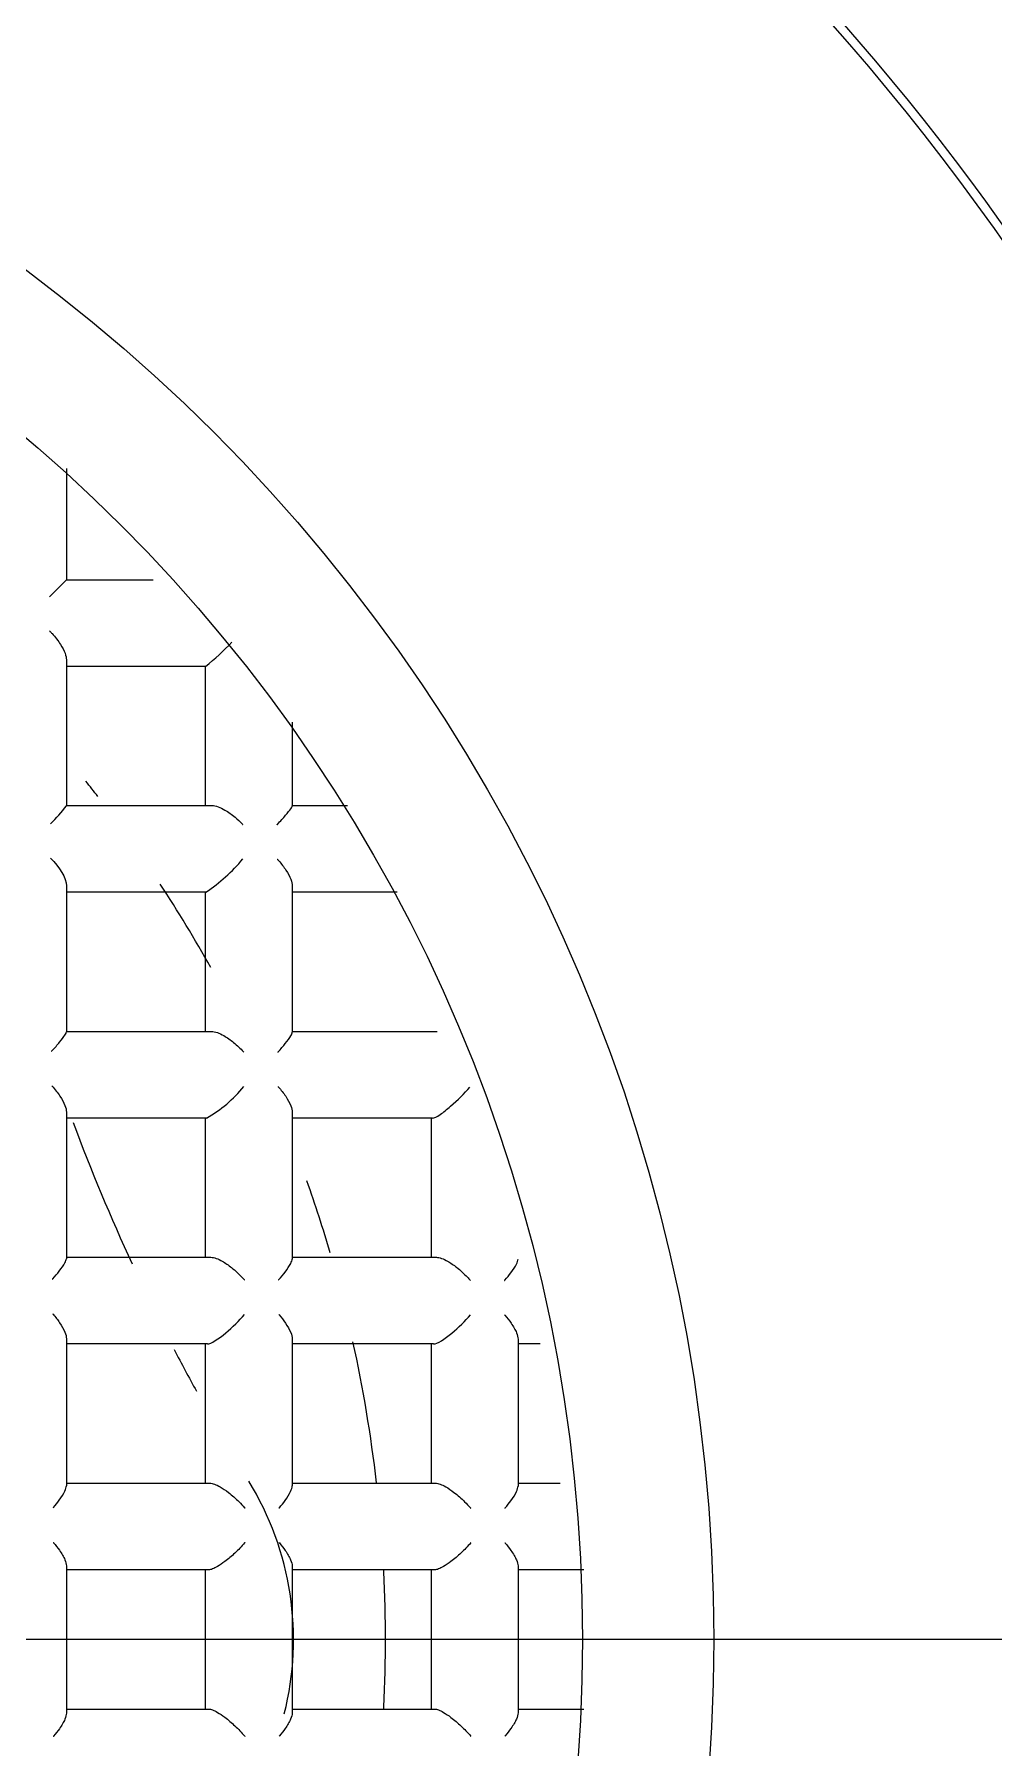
# Model space of a CAD drawing. Header units: millimetres. Extents: x -60 to 7633, y -2614 to 2146.
# Drawn here: x 3558.68 to 3562.34, y -2346.88 to -2340.35 of the extents above; entities that cross this region are included whole.
import ezdxf
from ezdxf.lldxf.tags import DXFTag

# ---------------------------------------------------------------- set-up
doc = ezdxf.new("R2010")
doc.units = ezdxf.units.MM
doc.layers.get('0').update_dxf_attribs({"color": 250})
tags = doc.linetypes.add('CENTER2', pattern=[28.575, 19.05, -3.175, 3.175, -3.175]).pattern_tags.tags
tags[10:11] = [DXFTag(74, 4), DXFTag(75, 0), DXFTag(340, '0'), DXFTag(46, 0.0), DXFTag(50, 0.0), DXFTag(44, 0.0), DXFTag(45, 0.0)]
tags[8:9] = [DXFTag(74, 4), DXFTag(75, 0), DXFTag(340, '0'), DXFTag(46, 0.0), DXFTag(50, 0.0), DXFTag(44, 0.0), DXFTag(45, 0.0)]
tags[6:7] = [DXFTag(74, 4), DXFTag(75, 0), DXFTag(340, '0'), DXFTag(46, 0.0), DXFTag(50, 0.0), DXFTag(44, 0.0), DXFTag(45, 0.0)]
tags[4:5] = [DXFTag(74, 4), DXFTag(75, 0), DXFTag(340, '0'), DXFTag(46, 0.0), DXFTag(50, 0.0), DXFTag(44, 0.0), DXFTag(45, 0.0)]

msp = doc.modelspace()

# ---------------------------------------------------------------- linework, layer by layer
at = {"linetype": 'Continuous'}
for p, q in [((3558.8058, -2342.0077), (3558.8058, -2342.4304)), ((3558.7411, -2342.4951), (3558.8058, -2342.4304)), ((3558.8058, -2342.4304), (3559.1359, -2342.4304)), ((3558.8058, -2342.7354), (3558.8058, -2343.2908)), ((3559.3361, -2342.7604), (3558.8058, -2342.7604)), ((3559.3358, -2343.2904), (3559.3358, -2342.7604)), ((3559.6658, -2342.9733), (3559.6658, -2343.2917)), ((3558.8058, -2343.2904), (3559.36, -2343.2904)), ((3559.6658, -2343.2904), (3559.8765, -2343.2904)), ((3558.8058, -2343.5959), (3558.8058, -2344.1524)), ((3559.3372, -2343.6204), (3558.8058, -2343.6204)), ((3559.3358, -2344.1504), (3559.3358, -2343.6204)), ((3559.6658, -2343.5967), (3559.6658, -2344.1537)), ((3560.0653, -2343.6204), (3559.6658, -2343.6204)), ((3558.8058, -2344.1504), (3559.3585, -2344.1504)), ((3559.6658, -2344.1504), (3560.2175, -2344.1504)), ((3558.8058, -2344.4575), (3558.8058, -2345.0156)), ((3559.6658, -2344.4585), (3559.6658, -2345.0169)), ((3559.3395, -2344.4804), (3558.8058, -2344.4804)), ((3559.3358, -2345.0104), (3559.3358, -2344.4804)), ((3560.2006, -2344.4804), (3559.6658, -2344.4804)), ((3560.1958, -2345.0104), (3560.1958, -2344.4804)), ((3558.8058, -2345.0104), (3559.3558, -2345.0104)), ((3559.6658, -2345.0104), (3560.215, -2345.0104)), ((3558.8058, -2345.3205), (3558.8058, -2345.8804)), ((3559.343, -2345.3404), (3558.8058, -2345.3404)), ((3559.3358, -2345.8704), (3559.3358, -2345.3404)), ((3559.6658, -2345.3214), (3559.6658, -2345.881)), ((3560.2039, -2345.3404), (3559.6658, -2345.3404)), ((3560.1958, -2345.8704), (3560.1958, -2345.3404)), ((3560.5258, -2345.3222), (3560.5258, -2345.8815)), ((3560.6105, -2345.3404), (3560.5258, -2345.3404)), ((3558.8058, -2345.8704), (3559.352, -2345.8704)), ((3559.6658, -2345.8704), (3560.2116, -2345.8704)), ((3560.5258, -2345.8704), (3560.686, -2345.8704)), ((3558.8058, -2346.185), (3558.8058, -2346.7458)), ((3559.3475, -2346.2004), (3558.8058, -2346.2004)), ((3559.3358, -2346.7304), (3559.3358, -2346.2004)), ((3559.6658, -2346.1854), (3559.6658, -2346.7455)), ((3560.2077, -2346.2004), (3559.6658, -2346.2004)), ((3560.1958, -2346.7304), (3560.1958, -2346.2004)), ((3560.5258, -2346.1856), (3560.5258, -2346.7452)), ((3560.7762, -2346.2004), (3560.5258, -2346.2004)), ((3558.8058, -2346.7304), (3559.3475, -2346.7304)), ((3559.6658, -2346.7304), (3560.2077, -2346.7304)), ((3560.5258, -2346.7304), (3560.7762, -2346.7304))]:
    msp.add_line(p, q, dxfattribs=at)
at = {"linetype": 'CENTER2'}
msp.add_line((3574.7708, -2346.4654), (3534.7708, -2346.4654), dxfattribs=at)
at = {"linetype": 'Continuous'}
for radius in [32.5, 31.9997, 10.48, 9.28, 6.5, 6]:
    msp.add_circle((3554.7708, -2346.4654), radius, dxfattribs=at)
for centre, radius, start, end in [((3554.7708, -2346.4654), 9.315, 255, 195), ((3558.6679, -2341.939), 1.0589, 309.12473, 316.47732), ((3554.7708, -2346.4654), 5.25, 37.68135, 38.49189), ((3558.3781, -2342.9752), 0.5316, 313.67851, 323.57352), ((3558.9539, -2343.0526), 0.6851, 304.02177, 319.9157), ((3554.7708, -2346.4654), 5.25, 29.15661, 33.21865), ((3559.0922, -2344.045), 0.5008, 299.59274, 321.01341), ((3566.2237, -2341.7215), 7.8965, 200.57488, 204.81373), ((3554.7708, -2346.4654), 5.25, 16.28386, 19.42321), ((3566.2237, -2341.7215), 7.8965, 207.45302, 208.75383), ((3554.7708, -2346.4654), 5.25, 6.52892, 12.47044), ((3558.5208, -2346.4654), 1.15, 345.7141, 31.62747), ((3554.7708, -2346.4654), 5.25, 0, 2.91288), ((3554.7708, -2346.4654), 5.25, 357.1053, 0)]:
    msp.add_arc(centre, radius, start, end, dxfattribs=at)
for points, knots in [([(3558.7417, -2342.6257), (3558.7422, -2342.6262), (3558.7427, -2342.6266), (3558.7431, -2342.6271), (3558.7459, -2342.6299), (3558.7486, -2342.6328), (3558.7513, -2342.6357), (3558.7634, -2342.6489), (3558.7745, -2342.6631), (3558.7836, -2342.6772), (3558.7907, -2342.6884), (3558.7967, -2342.6999), (3558.8006, -2342.7106), (3558.8039, -2342.7195), (3558.8058, -2342.7281), (3558.8058, -2342.7354)], [0, 0, 0, 0, 0.013852, 0.013852, 0.013852, 0.094513, 0.094513, 0.094513, 0.465749, 0.465749, 0.465749, 0.758641, 0.758641, 0.758641, 1, 1, 1, 1]), ([(3559.36, -2343.2904), (3559.3669, -2343.2904), (3559.3751, -2343.2922), (3559.3835, -2343.2952), (3559.3918, -2343.2982), (3559.4006, -2343.3024), (3559.4093, -2343.3075), (3559.4224, -2343.3151), (3559.4357, -2343.3246), (3559.4481, -2343.3351), (3559.4579, -2343.3433), (3559.4673, -2343.3522), (3559.4762, -2343.3615), (3559.4766, -2343.3619), (3559.4771, -2343.3624), (3559.4775, -2343.3629)], [0, 0, 0, 0, 0.212433, 0.212433, 0.212433, 0.422433, 0.422433, 0.422433, 0.739654, 0.739654, 0.739654, 0.98699, 0.98699, 0.98699, 1, 1, 1, 1]), ([(3559.6079, -2343.3634), (3559.6083, -2343.363), (3559.6087, -2343.3626), (3559.6091, -2343.3622), (3559.6208, -2343.3497), (3559.6315, -2343.3378), (3559.6405, -2343.3272), (3559.6488, -2343.3176), (3559.6557, -2343.3089), (3559.6603, -2343.3023), (3559.6637, -2343.2974), (3559.6658, -2343.2936), (3559.6658, -2343.2917)], [0, 0, 0, 0, 0.013053, 0.013053, 0.013053, 0.395638, 0.395638, 0.395638, 0.744467, 0.744467, 0.744467, 1, 1, 1, 1]), ([(3559.6084, -2343.4943), (3559.6088, -2343.4948), (3559.6093, -2343.4952), (3559.6098, -2343.4957), (3559.6113, -2343.4974), (3559.6128, -2343.4991), (3559.6143, -2343.5007), (3559.6245, -2343.5122), (3559.6339, -2343.5243), (3559.6418, -2343.5363), (3559.6495, -2343.5481), (3559.656, -2343.5601), (3559.6603, -2343.5713), (3559.6637, -2343.5804), (3559.6658, -2343.5892), (3559.6658, -2343.5967)], [0, 0, 0, 0, 0.014543, 0.014543, 0.014543, 0.063447, 0.063447, 0.063447, 0.400074, 0.400074, 0.400074, 0.731465, 0.731465, 0.731465, 1, 1, 1, 1]), ([(3558.7494, -2344.2259), (3558.7498, -2344.2255), (3558.7502, -2344.225), (3558.7506, -2344.2246), (3558.7615, -2344.2128), (3558.7715, -2344.2014), (3558.78, -2344.1912), (3558.7884, -2344.181), (3558.7955, -2344.1717), (3558.8002, -2344.1645), (3558.8036, -2344.1591), (3558.8058, -2344.1548), (3558.8058, -2344.1524)], [0, 0, 0, 0, 0.013256, 0.013256, 0.013256, 0.376555, 0.376555, 0.376555, 0.73636, 0.73636, 0.73636, 1, 1, 1, 1]), ([(3559.3585, -2344.1504), (3559.365, -2344.1504), (3559.3727, -2344.1521), (3559.3807, -2344.1549), (3559.3886, -2344.1577), (3559.397, -2344.1618), (3559.4054, -2344.1665), (3559.4179, -2344.1737), (3559.4306, -2344.1827), (3559.4426, -2344.1926), (3559.4557, -2344.2033), (3559.4683, -2344.2152), (3559.4796, -2344.2275), (3559.4801, -2344.228), (3559.4805, -2344.2285), (3559.481, -2344.229)], [0, 0, 0, 0, 0.193751, 0.193751, 0.193751, 0.38533, 0.38533, 0.38533, 0.67396, 0.67396, 0.67396, 0.987591, 0.987591, 0.987591, 1, 1, 1, 1]), ([(3559.6112, -2344.2295), (3559.6116, -2344.229), (3559.612, -2344.2286), (3559.6124, -2344.2282), (3559.6223, -2344.2171), (3559.6315, -2344.2065), (3559.6393, -2344.1966), (3559.648, -2344.1859), (3559.6553, -2344.1758), (3559.6601, -2344.1677), (3559.6636, -2344.1618), (3559.6658, -2344.1568), (3559.6658, -2344.1537)], [0, 0, 0, 0, 0.013531, 0.013531, 0.013531, 0.352739, 0.352739, 0.352739, 0.725909, 0.725909, 0.725909, 1, 1, 1, 1]), ([(3558.75, -2344.357), (3558.7504, -2344.3575), (3558.7509, -2344.358), (3558.7513, -2344.3585), (3558.7625, -2344.3708), (3558.7728, -2344.3838), (3558.7813, -2344.3967), (3558.7892, -2344.4086), (3558.7958, -2344.4208), (3558.8002, -2344.4321), (3558.8037, -2344.4412), (3558.8058, -2344.45), (3558.8058, -2344.4575)], [0, 0, 0, 0, 0.014684, 0.014684, 0.014684, 0.383041, 0.383041, 0.383041, 0.724605, 0.724605, 0.724605, 1, 1, 1, 1]), ([(3559.6116, -2344.3605), (3559.6121, -2344.361), (3559.6125, -2344.3615), (3559.613, -2344.362), (3559.6233, -2344.3735), (3559.6328, -2344.3856), (3559.6408, -2344.3975), (3559.6489, -2344.4096), (3559.6556, -2344.4219), (3559.6601, -2344.4332), (3559.6636, -2344.4423), (3559.6658, -2344.4511), (3559.6658, -2344.4585)], [0, 0, 0, 0, 0.014821, 0.014821, 0.014821, 0.362968, 0.362968, 0.362968, 0.716723, 0.716723, 0.716723, 1, 1, 1, 1]), ([(3560.2006, -2344.4804), (3560.2061, -2344.4804), (3560.2167, -2344.4752), (3560.2417, -2344.4583), (3560.2556, -2344.4471), (3560.2959, -2344.4121), (3560.3214, -2344.3865), (3560.3426, -2344.3628)], [0, 0, 0, 0, 0.25, 0.25, 0.5, 0.5, 1, 1, 1, 1]), ([(3558.7531, -2345.0942), (3558.7535, -2345.0937), (3558.7539, -2345.0933), (3558.7543, -2345.0928), (3558.7633, -2345.0826), (3558.7716, -2345.0726), (3558.7788, -2345.0632), (3558.7876, -2345.0518), (3558.7951, -2345.041), (3558.7999, -2345.032), (3558.8035, -2345.0253), (3558.8058, -2345.0195), (3558.8058, -2345.0156)], [0, 0, 0, 0, 0.013875, 0.013875, 0.013875, 0.328614, 0.328614, 0.328614, 0.714539, 0.714539, 0.714539, 1, 1, 1, 1]), ([(3559.3558, -2345.0104), (3559.3617, -2345.0104), (3559.3688, -2345.0119), (3559.3762, -2345.0146), (3559.3836, -2345.0172), (3559.3915, -2345.021), (3559.3994, -2345.0254), (3559.411, -2345.032), (3559.423, -2345.0404), (3559.4344, -2345.0494), (3559.4491, -2345.0611), (3559.4633, -2345.0744), (3559.476, -2345.088), (3559.4782, -2345.0903), (3559.4804, -2345.0927), (3559.4825, -2345.095), (3559.4829, -2345.0955), (3559.4834, -2345.096), (3559.4838, -2345.0965)], [0, 0, 0, 0, 0.173155, 0.173155, 0.173155, 0.344463, 0.344463, 0.344463, 0.599857, 0.599857, 0.599857, 0.931876, 0.931876, 0.931876, 0.988282, 0.988282, 0.988282, 1, 1, 1, 1]), ([(3559.6139, -2345.0968), (3559.6143, -2345.0964), (3559.6147, -2345.0959), (3559.6151, -2345.0955), (3559.6237, -2345.0857), (3559.6316, -2345.076), (3559.6386, -2345.0668), (3559.6475, -2345.0551), (3559.655, -2345.0439), (3559.6599, -2345.0345), (3559.6635, -2345.0275), (3559.6658, -2345.0212), (3559.6658, -2345.0169)], [0, 0, 0, 0, 0.014053, 0.014053, 0.014053, 0.317836, 0.317836, 0.317836, 0.709169, 0.709169, 0.709169, 1, 1, 1, 1]), ([(3560.215, -2345.0104), (3560.2207, -2345.0104), (3560.2275, -2345.0119), (3560.2348, -2345.0145), (3560.242, -2345.017), (3560.2497, -2345.0207), (3560.2575, -2345.0251), (3560.2689, -2345.0316), (3560.2806, -2345.0397), (3560.2918, -2345.0485), (3560.3064, -2345.06), (3560.3206, -2345.0731), (3560.3334, -2345.0865), (3560.3367, -2345.09), (3560.3399, -2345.0935), (3560.3431, -2345.0971), (3560.3435, -2345.0976), (3560.3439, -2345.098), (3560.3443, -2345.0985)], [0, 0, 0, 0, 0.167859, 0.167859, 0.167859, 0.333965, 0.333965, 0.333965, 0.580528, 0.580528, 0.580528, 0.905029, 0.905029, 0.905029, 0.988468, 0.988468, 0.988468, 1, 1, 1, 1]), ([(3560.4744, -2345.0988), (3560.4748, -2345.0983), (3560.4752, -2345.0979), (3560.4756, -2345.0974), (3560.484, -2345.0878), (3560.4917, -2345.0783), (3560.4985, -2345.0693), (3560.5074, -2345.0574), (3560.5149, -2345.046), (3560.5198, -2345.0363), (3560.5235, -2345.029), (3560.5258, -2345.0225), (3560.5258, -2345.0178)], [0, 0, 0, 0, 0.014174, 0.014174, 0.014174, 0.311497, 0.311497, 0.311497, 0.705829, 0.705829, 0.705829, 1, 1, 1, 1]), ([(3558.7535, -2345.2256), (3558.754, -2345.2261), (3558.7544, -2345.2266), (3558.7548, -2345.227), (3558.7641, -2345.2377), (3558.7727, -2345.2487), (3558.7801, -2345.2595), (3558.7884, -2345.2718), (3558.7954, -2345.2842), (3558.8, -2345.2956), (3558.8036, -2345.3046), (3558.8058, -2345.3132), (3558.8058, -2345.3205)], [0, 0, 0, 0, 0.014945, 0.014945, 0.014945, 0.338428, 0.338428, 0.338428, 0.70743, 0.70743, 0.70743, 1, 1, 1, 1]), ([(3559.343, -2345.3404), (3559.356, -2345.3404), (3559.3862, -2345.3203), (3559.4387, -2345.2761), (3559.4636, -2345.2512), (3559.4841, -2345.2277)], [0, 0, 0, 0, 0.5, 0.5, 1, 1, 1, 1]), ([(3559.6142, -2345.2281), (3559.6147, -2345.2285), (3559.6151, -2345.229), (3559.6155, -2345.2295), (3559.6244, -2345.2398), (3559.6326, -2345.2503), (3559.6397, -2345.2607), (3559.6482, -2345.273), (3559.6553, -2345.2854), (3559.6599, -2345.2968), (3559.6636, -2345.3058), (3559.6658, -2345.3144), (3559.6658, -2345.3214)], [0, 0, 0, 0, 0.01496, 0.01496, 0.01496, 0.328206, 0.328206, 0.328206, 0.703817, 0.703817, 0.703817, 1, 1, 1, 1]), ([(3560.2039, -2345.3404), (3560.2176, -2345.3404), (3560.2475, -2345.3209), (3560.2996, -2345.2775), (3560.3242, -2345.2529), (3560.3446, -2345.2296)], [0, 0, 0, 0, 0.5, 0.5, 1, 1, 1, 1]), ([(3560.4747, -2345.2298), (3560.4751, -2345.2303), (3560.4755, -2345.2308), (3560.4759, -2345.2313), (3560.4846, -2345.2413), (3560.4926, -2345.2516), (3560.4995, -2345.2616), (3560.5081, -2345.274), (3560.5152, -2345.2865), (3560.5199, -2345.2978), (3560.5236, -2345.3067), (3560.5258, -2345.3152), (3560.5258, -2345.3222)], [0, 0, 0, 0, 0.014957, 0.014957, 0.014957, 0.321667, 0.321667, 0.321667, 0.701612, 0.701612, 0.701612, 1, 1, 1, 1]), ([(3558.7554, -2345.9642), (3558.7558, -2345.9637), (3558.7562, -2345.9633), (3558.7566, -2345.9628), (3558.7646, -2345.9535), (3558.7719, -2345.9443), (3558.7784, -2345.9354), (3558.7874, -2345.9231), (3558.7949, -2345.9112), (3558.7998, -2345.9008), (3558.8035, -2345.893), (3558.8058, -2345.8858), (3558.8058, -2345.8804)], [0, 0, 0, 0, 0.014488, 0.014488, 0.014488, 0.301476, 0.301476, 0.301476, 0.699355, 0.699355, 0.699355, 1, 1, 1, 1]), ([(3559.352, -2345.8704), (3559.3571, -2345.8704), (3559.3633, -2345.8718), (3559.37, -2345.8742), (3559.3766, -2345.8766), (3559.3838, -2345.88), (3559.3911, -2345.8842), (3559.4016, -2345.8901), (3559.4125, -2345.8976), (3559.423, -2345.9057), (3559.4372, -2345.9166), (3559.451, -2345.929), (3559.4636, -2345.9416), (3559.4708, -2345.9489), (3559.4778, -2345.9563), (3559.4843, -2345.9637), (3559.4847, -2345.9642), (3559.4851, -2345.9647), (3559.4855, -2345.9652)], [0, 0, 0, 0, 0.152315, 0.152315, 0.152315, 0.303185, 0.303185, 0.303185, 0.522369, 0.522369, 0.522369, 0.820113, 0.820113, 0.820113, 0.989005, 0.989005, 0.989005, 1, 1, 1, 1]), ([(3559.6155, -2345.9653), (3559.6159, -2345.9648), (3559.6163, -2345.9644), (3559.6167, -2345.9639), (3559.6246, -2345.9547), (3559.632, -2345.9455), (3559.6384, -2345.9366), (3559.6474, -2345.9243), (3559.6549, -2345.9123), (3559.6598, -2345.9018), (3559.6635, -2345.8939), (3559.6658, -2345.8866), (3559.6658, -2345.881)], [0, 0, 0, 0, 0.014538, 0.014538, 0.014538, 0.300085, 0.300085, 0.300085, 0.698371, 0.698371, 0.698371, 1, 1, 1, 1]), ([(3560.2116, -2345.8704), (3560.2166, -2345.8704), (3560.2227, -2345.8718), (3560.2293, -2345.8741), (3560.2358, -2345.8765), (3560.243, -2345.8799), (3560.2502, -2345.884), (3560.2605, -2345.8899), (3560.2713, -2345.8973), (3560.2817, -2345.9053), (3560.2958, -2345.9161), (3560.3096, -2345.9284), (3560.3222, -2345.9409), (3560.33, -2345.9487), (3560.3374, -2345.9566), (3560.3443, -2345.9645), (3560.3448, -2345.965), (3560.3452, -2345.9655), (3560.3456, -2345.966)], [0, 0, 0, 0, 0.15034, 0.15034, 0.15034, 0.299278, 0.299278, 0.299278, 0.514942, 0.514942, 0.514942, 0.809149, 0.809149, 0.809149, 0.989081, 0.989081, 0.989081, 1, 1, 1, 1]), ([(3560.4756, -2345.9661), (3560.476, -2345.9656), (3560.4764, -2345.9651), (3560.4768, -2345.9647), (3560.4847, -2345.9555), (3560.492, -2345.9463), (3560.4984, -2345.9374), (3560.5074, -2345.9251), (3560.5149, -2345.913), (3560.5198, -2345.9025), (3560.5235, -2345.8945), (3560.5258, -2345.8871), (3560.5258, -2345.8815)], [0, 0, 0, 0, 0.014572, 0.014572, 0.014572, 0.299332, 0.299332, 0.299332, 0.697774, 0.697774, 0.697774, 1, 1, 1, 1]), ([(3558.7556, -2346.0958), (3558.756, -2346.0963), (3558.7564, -2346.0968), (3558.7568, -2346.0973), (3558.7649, -2346.1067), (3558.7724, -2346.1163), (3558.779, -2346.1257), (3558.7877, -2346.1382), (3558.795, -2346.1506), (3558.7998, -2346.1617), (3558.8035, -2346.1704), (3558.8058, -2346.1785), (3558.8058, -2346.185)], [0, 0, 0, 0, 0.014893, 0.014893, 0.014893, 0.306279, 0.306279, 0.306279, 0.697045, 0.697045, 0.697045, 1, 1, 1, 1]), ([(3559.4856, -2346.0965), (3559.4852, -2346.097), (3559.4848, -2346.0975), (3559.4844, -2346.0979), (3559.4731, -2346.1109), (3559.4605, -2346.1241), (3559.4471, -2346.1367), (3559.4351, -2346.1481), (3559.4222, -2346.1592), (3559.4092, -2346.1691), (3559.3998, -2346.1761), (3559.3902, -2346.1827), (3559.3812, -2346.1879), (3559.3746, -2346.1917), (3559.3682, -2346.1949), (3559.3625, -2346.1971), (3559.3567, -2346.1993), (3559.3515, -2346.2004), (3559.3475, -2346.2004)], [0, 0, 0, 0, 0.010293, 0.010293, 0.010293, 0.294908, 0.294908, 0.294908, 0.551162, 0.551162, 0.551162, 0.734465, 0.734465, 0.734465, 0.866746, 0.866746, 0.866746, 1, 1, 1, 1]), ([(3559.6156, -2346.0966), (3559.6161, -2346.0971), (3559.6165, -2346.0976), (3559.6169, -2346.0981), (3559.6249, -2346.1075), (3559.6324, -2346.117), (3559.6389, -2346.1263), (3559.6476, -2346.1387), (3559.655, -2346.1511), (3559.6598, -2346.1622), (3559.6635, -2346.1708), (3559.6658, -2346.1789), (3559.6658, -2346.1854)], [0, 0, 0, 0, 0.014868, 0.014868, 0.014868, 0.3045, 0.3045, 0.3045, 0.696653, 0.696653, 0.696653, 1, 1, 1, 1]), ([(3560.3457, -2346.0971), (3560.3453, -2346.0976), (3560.3449, -2346.0981), (3560.3445, -2346.0985), (3560.3335, -2346.1112), (3560.3212, -2346.124), (3560.3082, -2346.1363), (3560.2961, -2346.1477), (3560.2831, -2346.1589), (3560.27, -2346.1689), (3560.2606, -2346.176), (3560.2509, -2346.1826), (3560.2418, -2346.1879), (3560.2352, -2346.1917), (3560.2287, -2346.1949), (3560.2229, -2346.1971), (3560.2171, -2346.1992), (3560.2119, -2346.2004), (3560.2077, -2346.2004)], [0, 0, 0, 0, 0.010326, 0.010326, 0.010326, 0.288246, 0.288246, 0.288246, 0.547179, 0.547179, 0.547179, 0.73248, 0.73248, 0.73248, 0.865739, 0.865739, 0.865739, 1, 1, 1, 1]), ([(3560.4757, -2346.0972), (3560.4761, -2346.0977), (3560.4765, -2346.0982), (3560.4769, -2346.0986), (3560.4849, -2346.108), (3560.4923, -2346.1174), (3560.4988, -2346.1267), (3560.5076, -2346.1391), (3560.515, -2346.1515), (3560.5198, -2346.1626), (3560.5235, -2346.1712), (3560.5258, -2346.1792), (3560.5258, -2346.1856)], [0, 0, 0, 0, 0.01485, 0.01485, 0.01485, 0.303354, 0.303354, 0.303354, 0.696424, 0.696424, 0.696424, 1, 1, 1, 1]), ([(3558.8058, -2346.7458), (3558.8058, -2346.7524), (3558.8035, -2346.7605), (3558.7998, -2346.7692), (3558.795, -2346.7803), (3558.7877, -2346.7927), (3558.779, -2346.8052), (3558.7724, -2346.8145), (3558.7649, -2346.8241), (3558.7568, -2346.8336), (3558.7564, -2346.8341), (3558.756, -2346.8346), (3558.7556, -2346.8351)], [0, 0, 0, 0, 0.302955, 0.302955, 0.302955, 0.693721, 0.693721, 0.693721, 0.985107, 0.985107, 0.985107, 1, 1, 1, 1]), ([(3559.3475, -2346.7304), (3559.3515, -2346.7304), (3559.3567, -2346.7316), (3559.3625, -2346.7338), (3559.3682, -2346.736), (3559.3746, -2346.7391), (3559.3812, -2346.7429), (3559.3902, -2346.7482), (3559.3998, -2346.7547), (3559.4092, -2346.7618), (3559.4222, -2346.7717), (3559.4351, -2346.7828), (3559.4471, -2346.7941), (3559.4605, -2346.8068), (3559.4731, -2346.82), (3559.4844, -2346.8329), (3559.4848, -2346.8334), (3559.4852, -2346.8339), (3559.4856, -2346.8343)], [0, 0, 0, 0, 0.133254, 0.133254, 0.133254, 0.265535, 0.265535, 0.265535, 0.448838, 0.448838, 0.448838, 0.705092, 0.705092, 0.705092, 0.989707, 0.989707, 0.989707, 1, 1, 1, 1]), ([(3559.6658, -2346.7455), (3559.6658, -2346.752), (3559.6635, -2346.76), (3559.6598, -2346.7686), (3559.655, -2346.7798), (3559.6476, -2346.7921), (3559.6389, -2346.8046), (3559.6324, -2346.8139), (3559.6249, -2346.8234), (3559.6169, -2346.8328), (3559.6165, -2346.8333), (3559.6161, -2346.8337), (3559.6156, -2346.8342)], [0, 0, 0, 0, 0.303347, 0.303347, 0.303347, 0.6955, 0.6955, 0.6955, 0.985132, 0.985132, 0.985132, 1, 1, 1, 1]), ([(3560.2077, -2346.7304), (3560.2119, -2346.7304), (3560.2171, -2346.7316), (3560.2229, -2346.7338), (3560.2287, -2346.736), (3560.2352, -2346.7392), (3560.2418, -2346.743), (3560.2509, -2346.7483), (3560.2606, -2346.7549), (3560.27, -2346.762), (3560.2831, -2346.7719), (3560.2961, -2346.7831), (3560.3082, -2346.7946), (3560.3212, -2346.8068), (3560.3335, -2346.8197), (3560.3445, -2346.8323), (3560.3449, -2346.8328), (3560.3453, -2346.8333), (3560.3457, -2346.8337)], [0, 0, 0, 0, 0.134261, 0.134261, 0.134261, 0.26752, 0.26752, 0.26752, 0.452821, 0.452821, 0.452821, 0.711754, 0.711754, 0.711754, 0.989674, 0.989674, 0.989674, 1, 1, 1, 1]), ([(3560.5258, -2346.7452), (3560.5258, -2346.7517), (3560.5235, -2346.7597), (3560.5198, -2346.7683), (3560.515, -2346.7794), (3560.5076, -2346.7917), (3560.4988, -2346.8042), (3560.4923, -2346.8134), (3560.4849, -2346.8229), (3560.4769, -2346.8322), (3560.4765, -2346.8327), (3560.4761, -2346.8332), (3560.4757, -2346.8337)], [0, 0, 0, 0, 0.303576, 0.303576, 0.303576, 0.696646, 0.696646, 0.696646, 0.98515, 0.98515, 0.98515, 1, 1, 1, 1])]:
    msp.add_open_spline(points, degree=3, knots=knots, dxfattribs=at)
msp.add_open_spline([(3558.7458, -2343.4905), (3558.7783, -2343.5244), (3558.8058, -2343.5663), (3558.8058, -2343.5959)], degree=3, dxfattribs=at)

doc.saveas('drawing.dxf')
